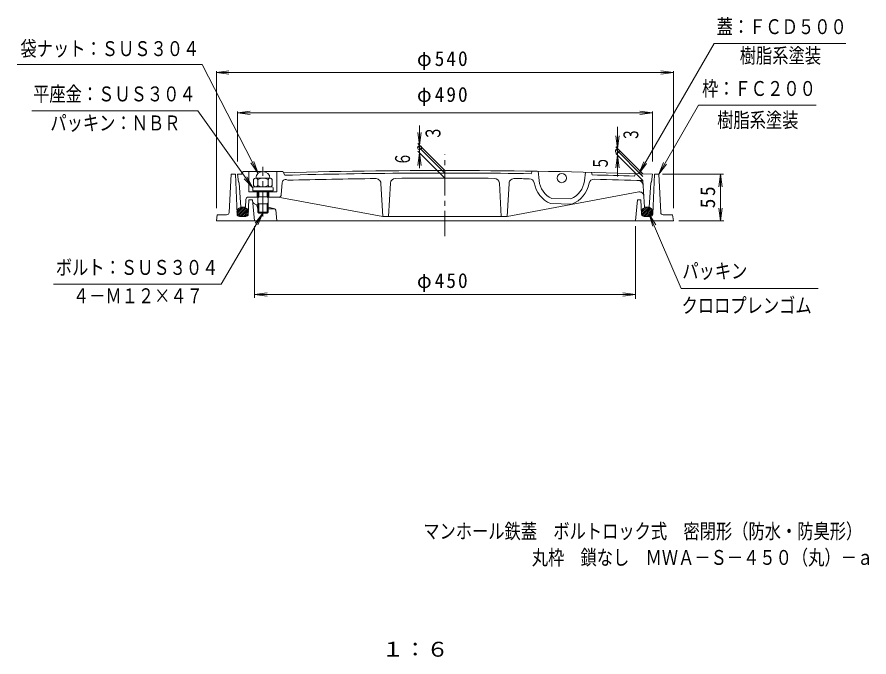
# Model space of a CAD drawing. Units: millimetres, scale not verified. Extents: x -589 to 461, y -801 to 845.
# Drawn here: x -555 to 451, y -801 to -45 of the extents above; entities that cross this region are included whole.
import ezdxf
from ezdxf.enums import TextEntityAlignment as Align

# ---------------------------------------------------------------- set-up
doc = ezdxf.new("R2010")
doc.units = ezdxf.units.MM
doc.header["$LTSCALE"] = 6
doc.header["$PDMODE"] = 32
doc.header["$PDSIZE"] = 4.8
doc.linetypes.add('CHAIN1', pattern=[8, 5, -1, 1, -1])
doc.linetypes.add('CHAIN2', pattern=[12, 9, -1, 1, -1])
for name, color, linetype, lineweight in [('1-1_1-1ﾚｲﾔ', 2, 'Continuous', 18), ('1-2_1-2ﾚｲﾔ', 3, 'Continuous', 18), ('1-3_1-3ﾚｲﾔ', 4, 'Continuous', 18), ('1-4_1-4ﾚｲﾔ', 7, 'Continuous', 18), ('1-5_1-5ﾚｲﾔ', 7, 'Continuous', 18), ('1-6_1-6ﾚｲﾔ', 6, 'Continuous', 18)]:
    doc.layers.add(name, color=color, linetype=linetype, lineweight=lineweight)
doc.layers.add('F-4_F-4ﾚｲﾔ', color=2, linetype='Continuous')
doc.layers.add('F-5_F-5ﾚｲﾔ', color=6, linetype='Continuous')
doc.styles.add('ＭＳ ゴシック', font='')
doc.styles.get('ＭＳ ゴシック').set_extended_font_data('MS Gothic')

msp = doc.modelspace()

# ---------------------------------------------------------------- linework, layer by layer
at = {"layer": '1-1_1-1ﾚｲﾔ'}
for p, q in [((-304.295, -275.782), (-301.944, -230.626)), ((-296.943, -230.626), (-301.944, -230.626)), ((-295.059, -277.746), (-296.943, -230.626)), ((196.172, -277.746), (198.057, -230.626)), ((198.057, -230.626), (203.058, -230.626)), ((205.409, -275.782), (203.058, -230.626)), ((-281.797, -277.78), (-280.943, -261.126)), ((-276.943, -261.126), (-280.943, -261.126)), ((-276.851, -262.034), (-276.943, -261.126)), ((178.057, -261.126), (175.557, -285.626)), ((178.057, -261.126), (182.057, -261.126)), ((182.911, -277.78), (182.057, -261.126)), ((-295.15, -275.443), (-289.407, -269.7)), ((-294.704, -277.119), (-287.291, -269.706)), ((-294.375, -272.546), (-292.718, -270.89)), ((-293.85, -278.385), (-285.592, -270.128)), ((-292.71, -279.367), (-284.182, -270.839)), ((-270.443, -266.966), (-272.96, -266.408)), ((-271.535, -267.551), (-270.443, -271.626)), ((-250.495, -271.392), (-258.443, -269.629)), ((-250.791, -271.626), (-258.443, -271.626)), ((182.872, -276.056), (189.302, -269.625)), ((182.959, -273.847), (186.661, -270.145)), ((183.478, -277.571), (191.243, -269.807)), ((184.465, -278.705), (192.838, -270.333)), ((185.658, -279.634), (194.163, -271.129)), ((-318.443, -278.626), (-319.443, -285.626)), ((-318.443, -278.626), (-307.291, -278.626)), ((-284.793, -280.626), (-292.061, -280.626)), ((-291.314, -280.092), (-283.029, -271.807)), ((-289.635, -280.535), (-282.157, -273.057)), ((-287.561, -280.582), (-281.684, -274.705)), ((-284.417, -279.56), (-282.275, -277.417)), ((-249.329, -272.697), (-247.943, -285.626)), ((185.907, -280.626), (193.174, -280.626)), ((187.142, -280.272), (195.23, -272.184)), ((188.93, -280.604), (195.991, -273.543)), ((191.202, -280.454), (196.266, -275.39)), ((219.557, -278.626), (208.405, -278.626)), ((219.557, -278.626), (220.557, -285.626)), ((-319.443, -285.626), (220.557, -285.626))]:
    msp.add_line(p, q, dxfattribs=at)
at = {"layer": '1-1_1-1ﾚｲﾔ', "linetype": 'CHAIN2'}
msp.add_line((-274.443, -285.626), (-276.943, -261.126), dxfattribs=at)
at = {"layer": '1-1_1-1ﾚｲﾔ'}
for centre, radius, start, end in [((-271.877, -261.527), 5, 185.82629, 257.48927), ((-272.984, -267.939), 1.5, 15.00046, 77.48996), ((-250.791, -273.126), 1.5, 6.1163, 90), ((-250.82, -272.857), 1.5, 6.1163, 77.49026), ((-307.291, -275.626), 3, 270, 357.02007), ((-292.061, -277.626), 3, 182.29021, 270), ((-284.793, -277.626), 3, 270, 357.06404), ((185.907, -277.626), 3, 182.93596, 270), ((193.174, -277.626), 3, 270, 357.70979), ((208.405, -275.626), 3, 182.97993, 270)]:
    msp.add_arc(centre, radius, start, end, dxfattribs=at)
for centre in [(-288.412, -275.126), (189.526, -275.126)]:
    msp.add_ellipse(centre, major_axis=(-6.751, 0), ratio=0.8147, dxfattribs=at)
at = {"layer": '1-2_1-2ﾚｲﾔ', "linetype": 'CHAIN1'}
for p, q in [((-49.443, -303.964), (-49.443, -207.225)), ((-264.445, -280.774), (-264.445, -222.014))]:
    msp.add_line(p, q, dxfattribs=at)
at = {"layer": '1-2_1-2ﾚｲﾔ'}
for p, q in [((-294.443, -230.626), (-293.443, -239.626)), ((-289.943, -230.47), (-287.943, -227.64)), ((-287.943, -227.64), (-266.228, -227.64)), ((-280.943, -227.64), (-280.943, -251.64)), ((-262.659, -227.64), (-240.943, -227.64)), ((-247.943, -227.64), (-247.943, -251.64)), ((-240.943, -227.64), (-238.488, -231.892)), ((52.557, -230.081), (53.557, -227.095)), ((60.557, -227.202), (61.707, -238.048)), ((116.557, -228.306), (115.371, -238.362)), ((124.557, -231.501), (123.557, -228.475)), ((175.557, -229.954), (174.557, -232.924)), ((195.557, -230.626), (194.557, -239.626)), ((-242.741, -254.857), (-241.705, -240.585)), ((-125.125, -241.481), (-122.943, -280.688)), ((-113.755, -241.248), (-115.943, -280.688)), ((14.868, -241.248), (17.057, -280.688)), ((26.238, -241.481), (24.057, -280.688)), ((184.307, -238.246), (186.307, -269.626)), ((-284.608, -260.449), (-285.193, -269.626)), ((-270.443, -257.64), (-281.615, -257.64)), ((-247.943, -251.64), (-280.943, -251.64)), ((-271.443, -251.64), (-271.443, -257.64)), ((-245.733, -257.64), (-258.443, -257.64)), ((-257.443, -251.64), (-257.443, -257.64)), ((-246.41, -257.64), (-122.943, -280.688)), ((179.547, -251.662), (24.057, -280.688)), ((99.419, -259.918), (76.729, -259.471)), ((100.553, -265.941), (75.358, -265.445)), ((24.057, -280.688), (-122.943, -280.688))]:
    msp.add_line(p, q, dxfattribs=at)
for points in [[(-292.61, -240.871), (-290.693, -269.626), (-285.193, -269.626)], [(193.724, -240.871), (191.807, -269.626), (186.307, -269.626)]]:
    msp.add_lwpolyline(points, dxfattribs=at)
msp.add_circle((88.557, -235.199), 5.5, dxfattribs=at)
for centre, radius, start, end in [((-49.443, -7226.338), 7000, 91.9689, 92.00577), ((-49.443, -7226.338), 7000, 87.99423, 91.56151), ((-49.443, -7226.338), 6997, 89.16473, 91.5482), ((-294.107, -240.971), 1.5, 3.81351, 63.74118), ((-237.716, -240.874), 4, 50.12589, 175.8484), ((-49.443, -7226.338), 6991, 90.66994, 91.52217), ((-131.115, -241.814), 6, 3.18408, 98.6803), ((-107.764, -241.58), 6, 90.4792, 176.8241), ((-49.443, -7226.338), 6991, 89.52161, 90.47839), ((8.877, -241.58), 6, 3.1759, 89.5208), ((32.229, -241.814), 6, 81.3197, 176.81592), ((-49.443, -7226.338), 6991, 89.18294, 89.33006), ((50.163, -242.047), 6, 10.11366, 89.18552), ((88.557, -235.199), 33, 190.11359, 246.42479), ((88.557, -235.199), 27, 186.05598, 244.01988), ((88.557, -235.199), 27, 293.72092, 353.27217), ((88.557, -235.199), 33, 291.31601, 349.11665), ((126.855, -242.563), 6, 88.5453, 169.11659), ((-49.443, -7226.338), 6997, 88.16544, 88.57503), ((-49.443, -7226.338), 6992, 88.08418, 88.55392), ((178.666, -244.063), 6, 3.64638, 98.67654), ((195.22, -240.971), 1.5, 116.25882, 176.18649), ((180.465, -256.577), 5, 3.64659, 100.57373), ((-281.615, -260.64), 3, 90, 176.35318), ((-245.733, -254.64), 3, 270, 355.84813)]:
    msp.add_arc(centre, radius, start, end, dxfattribs=at)
at = {"layer": '1-3_1-3ﾚｲﾔ', "color": 2}
for p, q in [((-275.394, -236.864), (-275.394, -244.036)), ((-255.944, -235.45), (-272.944, -235.45)), ((-270.444, -236.864), (-270.444, -244.036)), ((-258.444, -236.864), (-258.444, -244.035)), ((-253.494, -236.864), (-253.494, -244.036))]:
    msp.add_line(p, q, dxfattribs=at)
at = {"layer": '1-3_1-3ﾚｲﾔ'}
for p, q in [((-276.445, -246.95), (-276.445, -250.25)), ((-276.445, -250.25), (-252.444, -250.25)), ((-253.944, -245.45), (-274.945, -245.45)), ((-270.445, -275.536), (-270.445, -251.55)), ((-269.445, -257.536), (-269.445, -251.55)), ((-259.445, -257.535), (-259.445, -251.55)), ((-258.445, -275.536), (-258.445, -251.55)), ((-252.444, -246.95), (-252.444, -250.25)), ((-258.445, -257.536), (-270.445, -257.536)), ((-269.445, -257.536), (-270.445, -258.536)), ((-259.444, -257.536), (-258.444, -258.536)), ((-269.445, -265.536), (-270.445, -264.536)), ((-258.445, -265.536), (-270.445, -265.536)), ((-269.445, -276.536), (-269.445, -265.536)), ((-259.445, -276.536), (-259.445, -265.536)), ((-259.444, -265.536), (-258.444, -264.536)), ((-259.445, -276.536), (-269.445, -276.536)), ((-259.445, -276.536), (-258.445, -275.536))]:
    msp.add_line(p, q, dxfattribs=at)
msp.add_lwpolyline([(-258.445, -275.536), (-270.445, -275.536), (-269.445, -276.536)], dxfattribs=at)
at = {"layer": '1-3_1-3ﾚｲﾔ', "color": 2}
for centre, radius, start, end in [((-272.919, -238.322), 2.873, 30.49951, 149.50049), ((-264.444, -248.882), 13.433, 63.46959, 116.53041), ((-255.969, -238.322), 2.873, 30.49951, 149.50049), ((-272.919, -242.578), 2.873, 210.49951, 329.50049), ((-264.445, -232.017), 13.433, 243.46959, 296.53041), ((-255.97, -242.578), 2.873, 210.49951, 329.50049)]:
    msp.add_arc(centre, radius, start, end, dxfattribs=at)
at = {"layer": '1-3_1-3ﾚｲﾔ'}
for centre, start, end in [((-274.945, -246.95), 90, 180), ((-253.944, -246.95), 0, 90)]:
    msp.add_arc(centre, 1.5, start, end, dxfattribs=at)
at = {"layer": '1-3_1-3ﾚｲﾔ', "color": 2}
msp.add_ellipse((-264.444, -235.45), major_axis=(8.25, 0), ratio=0.9696, start_param=6.28318531, end_param=9.42477796, dxfattribs=at)
at = {"layer": '1-4_1-4ﾚｲﾔ'}
for p, q in [((-319.443, -110.716), (-304.571, -108.758)), ((-319.443, -270.626), (-319.443, -108.916)), ((220.557, -110.716), (205.685, -108.758)), ((220.557, -270.626), (220.557, -108.916)), ((-319.443, -110.716), (220.557, -110.716)), ((-319.443, -110.716), (-304.571, -112.674)), ((220.557, -110.716), (205.685, -112.674)), ((-294.444, -158.375), (-279.572, -156.417)), ((-294.444, -215.537), (-294.444, -156.575)), ((-294.444, -158.375), (195.557, -158.375)), ((-294.444, -158.375), (-279.572, -160.333)), ((195.557, -158.375), (180.686, -156.417)), ((195.557, -158.375), (180.686, -160.333)), ((195.557, -215.537), (195.557, -156.575)), ((-79.443, -223.427), (-79.443, -173.023)), ((154.307, -233.243), (154.307, -174.697)), ((-79.443, -196.337), (-81.401, -181.465)), ((-79.443, -196.337), (-77.485, -181.465)), ((154.307, -200.241), (152.349, -185.369)), ((154.307, -200.241), (156.265, -185.369)), ((-49.443, -226.337), (-81.401, -194.379)), ((-49.443, -229.337), (-81.401, -197.379)), ((184.307, -230.241), (152.349, -198.283)), ((-49.443, -235.337), (-81.401, -203.379)), ((-79.443, -205.337), (-81.401, -220.209)), ((-79.443, -205.337), (-77.485, -220.209)), ((184.307, -233.243), (152.349, -201.285)), ((184.307, -238.246), (152.349, -206.288)), ((154.307, -208.246), (152.349, -223.117)), ((154.307, -208.246), (156.265, -223.117)), ((279.658, -230.626), (207.39, -230.626)), ((275.911, -230.626), (273.953, -245.497)), ((275.911, -230.626), (277.869, -245.497)), ((275.911, -285.626), (275.911, -230.626)), ((275.911, -285.626), (273.953, -270.755)), ((275.911, -285.626), (277.869, -270.755)), ((280.194, -285.626), (226.661, -285.626)), ((-274.443, -376.662), (-274.443, -291.994)), ((175.557, -377.721), (175.557, -291.994)), ((-274.443, -372.8), (-259.572, -370.842)), ((175.557, -372.8), (160.685, -370.842)), ((-274.443, -372.8), (175.557, -372.8)), ((-274.443, -372.8), (-259.572, -374.758)), ((175.557, -372.8), (160.685, -374.758))]:
    msp.add_line(p, q, dxfattribs=at)
for p in [(-79.443, -199.337), (154.307, -203.243)]:
    msp.add_point(p, dxfattribs=at)
at = {"layer": '1-5_1-5ﾚｲﾔ'}
for p, q in [((179.705, -230.089), (268.474, -76.337)), ((268.474, -76.337), (423.953, -76.337)), ((-270.187, -229.707), (-278.721, -217.371)), ((-270.187, -229.707), (-275.237, -215.582)), ((179.705, -230.089), (185.445, -216.231)), ((179.705, -230.089), (188.837, -218.189)), ((203.058, -230.626), (208.798, -216.768)), ((203.058, -230.626), (212.189, -218.726)), ((-276.445, -246.95), (-286.663, -235.968)), ((-276.445, -246.95), (-283.472, -233.698)), ((-264.445, -276.536), (-273.657, -288.373)), ((-264.445, -276.536), (-270.279, -290.354)), ((191.937, -277.712), (196.014, -292.147)), ((229.751, -365.643), (391.403, -365.643))]:
    msp.add_line(p, q, dxfattribs=at)
for points in [[(-270.187, -229.707), (-336.275, -100.975), (-554.902, -100.975)], [(203.058, -230.626), (249.984, -149.348), (389.058, -149.348)], [(-276.445, -246.95), (-341.313, -155.8), (-537.272, -155.8)], [(-264.445, -276.536), (-313.685, -360.493), (-511.758, -360.493)], [(229.751, -365.643), (191.937, -277.712), (199.611, -290.6)]]:
    msp.add_lwpolyline(points, dxfattribs=at)
at = {"layer": '1-6_1-6ﾚｲﾔ'}
msp.add_line((-274.995, -250.55), (-253.895, -250.55), dxfattribs=at)
for points in [[(-274.995, -250.25), (-274.995, -250.55), (-273.945, -251.55), (-254.945, -251.55)], [(-253.895, -250.25), (-253.895, -250.55), (-254.945, -251.55)]]:
    msp.add_lwpolyline(points, dxfattribs=at)

# ---------------------------------------------------------------- texts
at = {"layer": '1-4_1-4ﾚｲﾔ', "color": 3, "style": 'ＭＳ ゴシック'}
for s, width, p in [('３', 0.7, (-49.443, -190.618)), ('３', 0.65, (184.307, -191.779)), ('６', 0.65, (-85.443, -220.632)), ('５', 0.65, (148.307, -225.454))]:
    msp.add_text(s, height=17.6, rotation=90, dxfattribs=dict(at, width=width)).set_placement(p, align=Align.BOTTOM_LEFT)
at = {"layer": '1-4_1-4ﾚｲﾔ', "color": 2, "char_height": 17.6, "attachment_point": 7, "style": 'ＭＳ ゴシック'}
for s, insert in [('\\T1.21;\\W0.95;φ540', (-82.443, -107.716)), ('\\T1.21;\\W0.95;φ490', (-82.443, -150.088)), ('\\T1.21;\\W0.95;φ450', (-82.443, -369.8))]:
    msp.add_mtext(s, dxfattribs=dict(at, insert=insert))
at = {"layer": '1-4_1-4ﾚｲﾔ', "color": 2, "insert": (269.911, -270.876), "char_height": 17.6, "attachment_point": 7, "rotation": 90, "style": 'ＭＳ ゴシック'}
msp.add_mtext('\\T1.27;\\W0.95;55', dxfattribs=at)
at = {"layer": '1-5_1-5ﾚｲﾔ', "color": 6, "style": 'ＭＳ ゴシック', "width": 0.8}
for s, p in [('蓋：ＦＣＤ５００', (271.553, -70.584)), ('袋ナット：ＳＵＳ３０４', (-550.873, -96.504)), ('樹脂系塗装', (298.814, -104.766)), ('枠：ＦＣ２００', (254.286, -143.557)), ('平座金：ＳＵＳ３０４', (-535.929, -149.968)), ('パッキン：ＮＢＲ', (-515.493, -184.231)), ('樹脂系塗装', (272.121, -180.829)), ('ボルト：ＳＵＳ３０４', (-509.072, -354.793)), ('パッキン', (230.956, -359.059)), ('４－Ｍ１２×４７', (-488.922, -388.257)), ('クロロプレンゴム', (230.107, -399.754))]:
    msp.add_text(s, height=17.6, dxfattribs=at).set_placement(p, align=Align.BOTTOM_LEFT)
at = {"layer": 'F-4_F-4ﾚｲﾔ', "style": 'ＭＳ ゴシック', "width": 1.1}
msp.add_text('１：６', height=17.6, dxfattribs=at).set_placement((-124.2, -805.593), align=Align.BOTTOM_LEFT)
at = {"layer": 'F-5_F-5ﾚｲﾔ', "style": 'ＭＳ ゴシック', "width": 0.8}
for s, p in [('マンホール鉄蓋\u3000ボルトロック式\u3000密閉形（防水・防臭形）', (-75.031, -666.199)), ('丸枠\u3000鎖なし\u3000ＭＷＡ－Ｓ－４５０（丸）－ａ', (53.109, -697.2))]:
    msp.add_text(s, height=17.6, dxfattribs=at).set_placement(p, align=Align.BOTTOM_LEFT)

doc.saveas('drawing.dxf')
